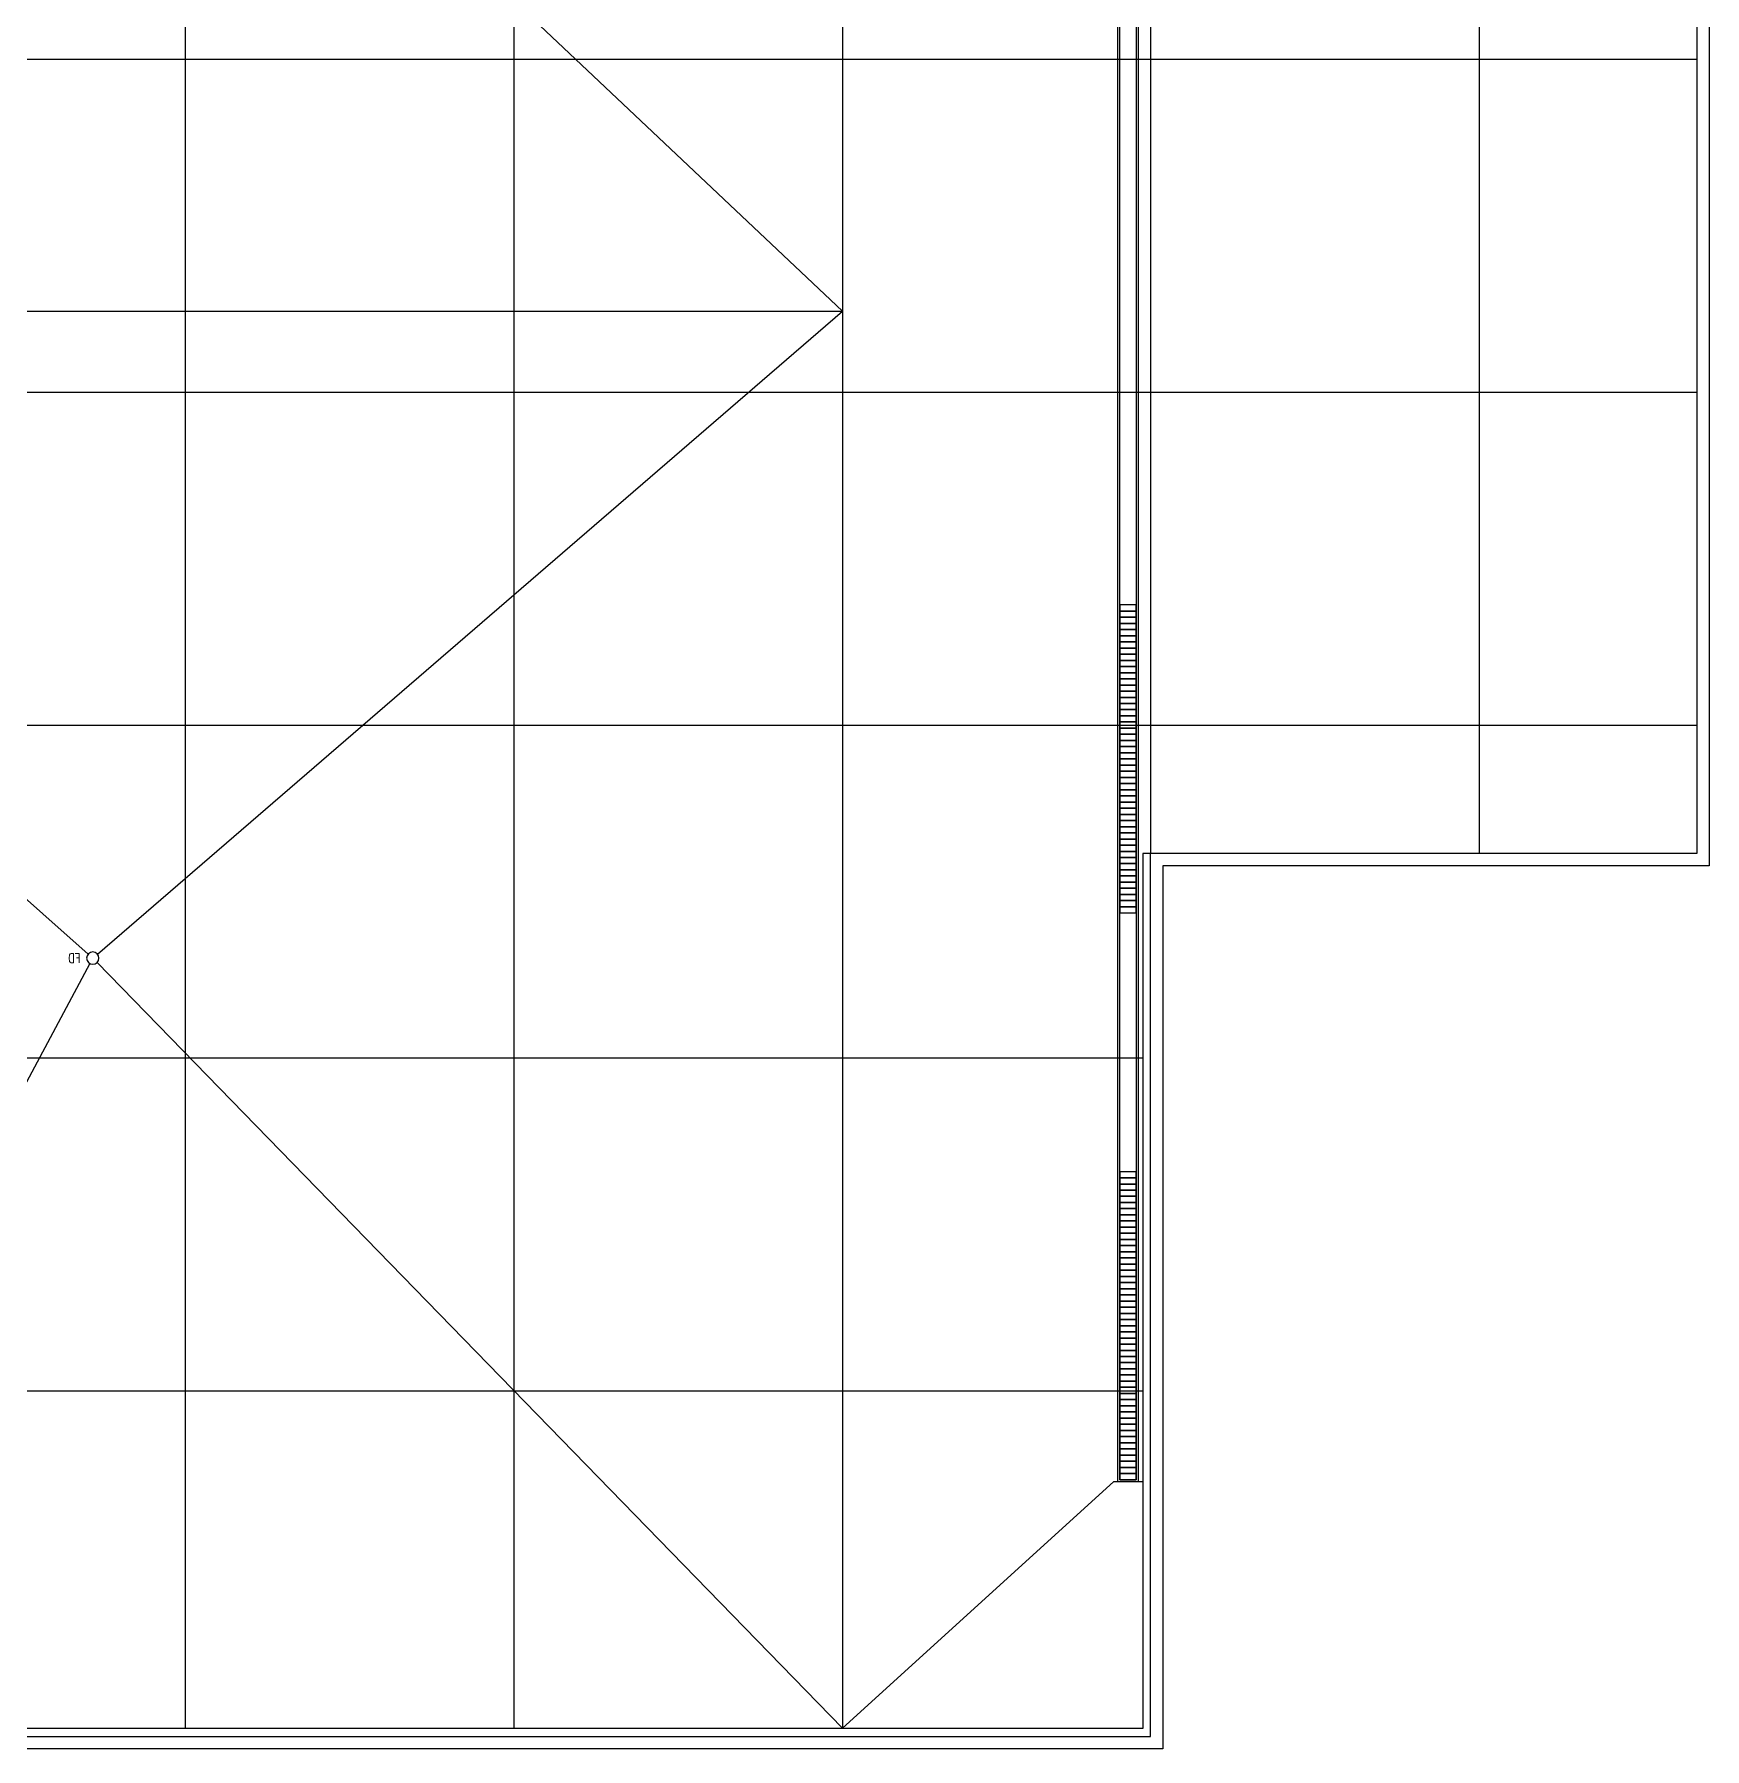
# Model space of a CAD drawing. Header units: millimetres. Extents: x -68474 to 336725, y -113450 to 40976.
# Drawn here: x 188163 to 208494, y -112000 to -91128 of the extents above; entities that cross this region are included whole.
import ezdxf

# ---------------------------------------------------------------- set-up
doc = ezdxf.new("R2010")
doc.units = ezdxf.units.MM
doc.header["$LTSCALE"] = 900
for name, color, linetype in [('s5152a$0$23', 7, 'Continuous'), ('s5152a$0$45', 7, 'Continuous'), ('s5152a$0$7', 7, 'Continuous')]:
    doc.layers.add(name, color=color, linetype=linetype)
doc.styles.add('s5152a$0$STANDARD', font='SIMPLEX')

# ---------------------------------------------------------------- blocks, each defined once
blk = doc.blocks.new('s5152a$0$FD')
at = {"layer": 's5152a$0$45', "color": 10, "linetype": 'Continuous'}
blk.add_circle((0, 0), 0.1, dxfattribs=at)
at = {"layer": 's5152a$0$45', "color": 10, "linetype": 'Continuous', "style": 's5152a$0$STANDARD', "width": 0.8}
blk.add_text('FD', height=0.15, dxfattribs=at).set_placement((0.2, -0.075))

msp = doc.modelspace()

# ---------------------------------------------------------------- linework, layer by layer
at = {"layer": 's5152a$0$23', "color": 2, "linetype": 'Continuous'}
for points in [[(208549.9, -87000), (208549.6, -101250), (201900, -101250), (201900, -112000), (184432.7, -112000)], [(208399.9, -87000), (208399.6, -101100), (201750, -101100)], [(184630.4, -111850), (201750, -111850), (201750, -101100), (201655, -101100), (201655, -111755), (184749, -111755)]]:
    msp.add_lwpolyline(points, dxfattribs=at)
at = {"layer": 's5152a$0$45', "color": 8, "linetype": 'Continuous'}
for p, q in [((189403.88821, -86374.8), (197999.9, -94499.9)), ((188818.7, -102325.3), (180000, -94499.9)), ((188931.7, -102325.9), (197999.9, -94499.9))]:
    msp.add_line(p, q, dxfattribs=at)
at = {"layer": 's5152a$0$45', "color": 14, "linetype": 'Continuous'}
for p, q in [((162000.1, -94499.9), (197999.9, -94499.9)), ((188838.3, -102440.4), (184350, -110850))]:
    msp.add_line(p, q, dxfattribs=at)
for points in [[(201600, -81950), (201600, -108750), (201350, -108750), (201350, -81950)], [(201575, -81950), (201575, -108725), (201375, -108725), (201375, -81950)], [(201649.2, -108749.8), (201299.6, -108749.8), (197999.9, -111750), (188927.4, -102428.5)]]:
    msp.add_lwpolyline(points, dxfattribs=at)
for points in [[(201575, -98075), (201375, -98075), (201375, -98150), (201575, -98150)], [(201575, -98150), (201375, -98150), (201375, -98225), (201575, -98225)], [(201575, -98225), (201375, -98225), (201375, -98300), (201575, -98300)], [(201575, -98300), (201375, -98300), (201375, -98375), (201575, -98375)], [(201575, -98375), (201375, -98375), (201375, -98450), (201575, -98450)], [(201575, -98450), (201375, -98450), (201375, -98525), (201575, -98525)], [(201575, -98525), (201375, -98525), (201375, -98600), (201575, -98600)], [(201575, -98600), (201375, -98600), (201375, -98675), (201575, -98675)], [(201575, -98675), (201375, -98675), (201375, -98750), (201575, -98750)], [(201575, -98750), (201375, -98750), (201375, -98825), (201575, -98825)], [(201575, -98825), (201375, -98825), (201375, -98900), (201575, -98900)], [(201575, -98900), (201375, -98900), (201375, -98975), (201575, -98975)], [(201575, -98975), (201375, -98975), (201375, -99050), (201575, -99050)], [(201575, -99050), (201375, -99050), (201375, -99125), (201575, -99125)], [(201575, -99125), (201375, -99125), (201375, -99200), (201575, -99200)], [(201575, -99200), (201375, -99200), (201375, -99275), (201575, -99275)], [(201575, -99275), (201375, -99275), (201375, -99350), (201575, -99350)], [(201575, -99350), (201375, -99350), (201375, -99425), (201575, -99425)], [(201575, -99425), (201375, -99425), (201375, -99500), (201575, -99500)], [(201575, -99500), (201375, -99500), (201375, -99575), (201575, -99575)], [(201575, -99575), (201375, -99575), (201375, -99650), (201575, -99650)], [(201575, -99650), (201375, -99650), (201375, -99725), (201575, -99725)], [(201575, -99725), (201375, -99725), (201375, -99800), (201575, -99800)], [(201575, -99800), (201375, -99800), (201375, -99875), (201575, -99875)], [(201575, -99875), (201375, -99875), (201375, -99950), (201575, -99950)], [(201575, -99950), (201375, -99950), (201375, -100025), (201575, -100025)], [(201575, -100025), (201375, -100025), (201375, -100100), (201575, -100100)], [(201575, -100100), (201375, -100100), (201375, -100175), (201575, -100175)], [(201575, -100175), (201375, -100175), (201375, -100250), (201575, -100250)], [(201575, -100250), (201375, -100250), (201375, -100325), (201575, -100325)], [(201575, -100325), (201375, -100325), (201375, -100400), (201575, -100400)], [(201575, -100400), (201375, -100400), (201375, -100475), (201575, -100475)], [(201575, -100475), (201375, -100475), (201375, -100550), (201575, -100550)], [(201575, -100550), (201375, -100550), (201375, -100625), (201575, -100625)], [(201575, -100625), (201375, -100625), (201375, -100700), (201575, -100700)], [(201575, -100700), (201375, -100700), (201375, -100775), (201575, -100775)], [(201575, -100775), (201375, -100775), (201375, -100850), (201575, -100850)], [(201575, -100850), (201375, -100850), (201375, -100925), (201575, -100925)], [(201575, -100925), (201375, -100925), (201375, -101000), (201575, -101000)], [(201575, -101000), (201375, -101000), (201375, -101075), (201575, -101075)], [(201575, -101075), (201375, -101075), (201375, -101150), (201575, -101150)], [(201575, -101150), (201375, -101150), (201375, -101225), (201575, -101225)], [(201575, -101225), (201375, -101225), (201375, -101300), (201575, -101300)], [(201575, -101300), (201375, -101300), (201375, -101375), (201575, -101375)], [(201575, -101375), (201375, -101375), (201375, -101450), (201575, -101450)], [(201575, -101450), (201375, -101450), (201375, -101525), (201575, -101525)], [(201575, -101525), (201375, -101525), (201375, -101600), (201575, -101600)], [(201575, -101600), (201375, -101600), (201375, -101675), (201575, -101675)], [(201575, -101675), (201375, -101675), (201375, -101750), (201575, -101750)], [(201575, -101750), (201375, -101750), (201375, -101825), (201575, -101825)], [(201575, -104975), (201375, -104975), (201375, -105050), (201575, -105050)], [(201575, -105050), (201375, -105050), (201375, -105125), (201575, -105125)], [(201575, -105125), (201375, -105125), (201375, -105200), (201575, -105200)], [(201575, -105200), (201375, -105200), (201375, -105275), (201575, -105275)], [(201575, -105275), (201375, -105275), (201375, -105350), (201575, -105350)], [(201575, -105350), (201375, -105350), (201375, -105425), (201575, -105425)], [(201575, -105425), (201375, -105425), (201375, -105500), (201575, -105500)], [(201575, -105500), (201375, -105500), (201375, -105575), (201575, -105575)], [(201575, -105575), (201375, -105575), (201375, -105650), (201575, -105650)], [(201575, -105650), (201375, -105650), (201375, -105725), (201575, -105725)], [(201575, -105725), (201375, -105725), (201375, -105800), (201575, -105800)], [(201575, -105800), (201375, -105800), (201375, -105875), (201575, -105875)], [(201575, -105875), (201375, -105875), (201375, -105950), (201575, -105950)], [(201575, -105950), (201375, -105950), (201375, -106025), (201575, -106025)], [(201575, -106025), (201375, -106025), (201375, -106100), (201575, -106100)], [(201575, -106100), (201375, -106100), (201375, -106175), (201575, -106175)], [(201575, -106175), (201375, -106175), (201375, -106250), (201575, -106250)], [(201575, -106250), (201375, -106250), (201375, -106325), (201575, -106325)], [(201575, -106325), (201375, -106325), (201375, -106400), (201575, -106400)], [(201575, -106400), (201375, -106400), (201375, -106475), (201575, -106475)], [(201575, -106475), (201375, -106475), (201375, -106550), (201575, -106550)], [(201575, -106550), (201375, -106550), (201375, -106625), (201575, -106625)], [(201575, -106625), (201375, -106625), (201375, -106700), (201575, -106700)], [(201575, -106700), (201375, -106700), (201375, -106775), (201575, -106775)], [(201575, -106775), (201375, -106775), (201375, -106850), (201575, -106850)], [(201575, -106850), (201375, -106850), (201375, -106925), (201575, -106925)], [(201575, -106925), (201375, -106925), (201375, -107000), (201575, -107000)], [(201575, -107000), (201375, -107000), (201375, -107075), (201575, -107075)], [(201575, -107075), (201375, -107075), (201375, -107150), (201575, -107150)], [(201575, -107150), (201375, -107150), (201375, -107225), (201575, -107225)], [(201575, -107225), (201375, -107225), (201375, -107300), (201575, -107300)], [(201575, -107300), (201375, -107300), (201375, -107375), (201575, -107375)], [(201575, -107375), (201375, -107375), (201375, -107450), (201575, -107450)], [(201575, -107450), (201375, -107450), (201375, -107525), (201575, -107525)], [(201575, -107525), (201375, -107525), (201375, -107600), (201575, -107600)], [(201575, -107600), (201375, -107600), (201375, -107675), (201575, -107675)], [(201575, -107675), (201375, -107675), (201375, -107750), (201575, -107750)], [(201575, -107750), (201375, -107750), (201375, -107825), (201575, -107825)], [(201575, -107825), (201375, -107825), (201375, -107900), (201575, -107900)], [(201575, -107900), (201375, -107900), (201375, -107975), (201575, -107975)], [(201575, -107975), (201375, -107975), (201375, -108050), (201575, -108050)], [(201575, -108050), (201375, -108050), (201375, -108125), (201575, -108125)], [(201575, -108125), (201375, -108125), (201375, -108200), (201575, -108200)], [(201575, -108200), (201375, -108200), (201375, -108275), (201575, -108275)], [(201575, -108275), (201375, -108275), (201375, -108350), (201575, -108350)], [(201575, -108350), (201375, -108350), (201375, -108425), (201575, -108425)], [(201575, -108425), (201375, -108425), (201375, -108500), (201575, -108500)], [(201575, -108500), (201375, -108500), (201375, -108575), (201575, -108575)], [(201575, -108575), (201375, -108575), (201375, -108650), (201575, -108650)], [(201575, -108650), (201375, -108650), (201375, -108725), (201575, -108725)]]:
    msp.add_lwpolyline(points, close=True, dxfattribs=at)
at = {"layer": 's5152a$0$7', "color": 10, "linetype": 'Continuous'}
for p, q in [((190000.1, -43170), (190000.1, -111750)), ((194000.1, -58825), (194000.1, -111750)), ((198000.1, -58825), (198000.1, -111750)), ((201750, -86300), (201749.8, -101100)), ((205749.91158, -86325), (205749.7, -101100)), ((151694.9, -91430.5), (208400, -91430.5)), ((151695.2, -95484.4), (208399.8, -95484.4)), ((151695.5, -99538.3), (208400, -99538.3)), ((201650, -103592.2), (183499.8, -103592.2)), ((201650, -107646.1), (184350, -107646.1))]:
    msp.add_line(p, q, dxfattribs=at)

# ---------------------------------------------------------------- block references
at = {"xscale": 749.999, "yscale": -749.999, "zscale": 1000, "rotation": 180}
msp.add_blockref('s5152a$0$FD', (188874.9, -102374.9), dxfattribs=at)

doc.saveas('drawing.dxf')
